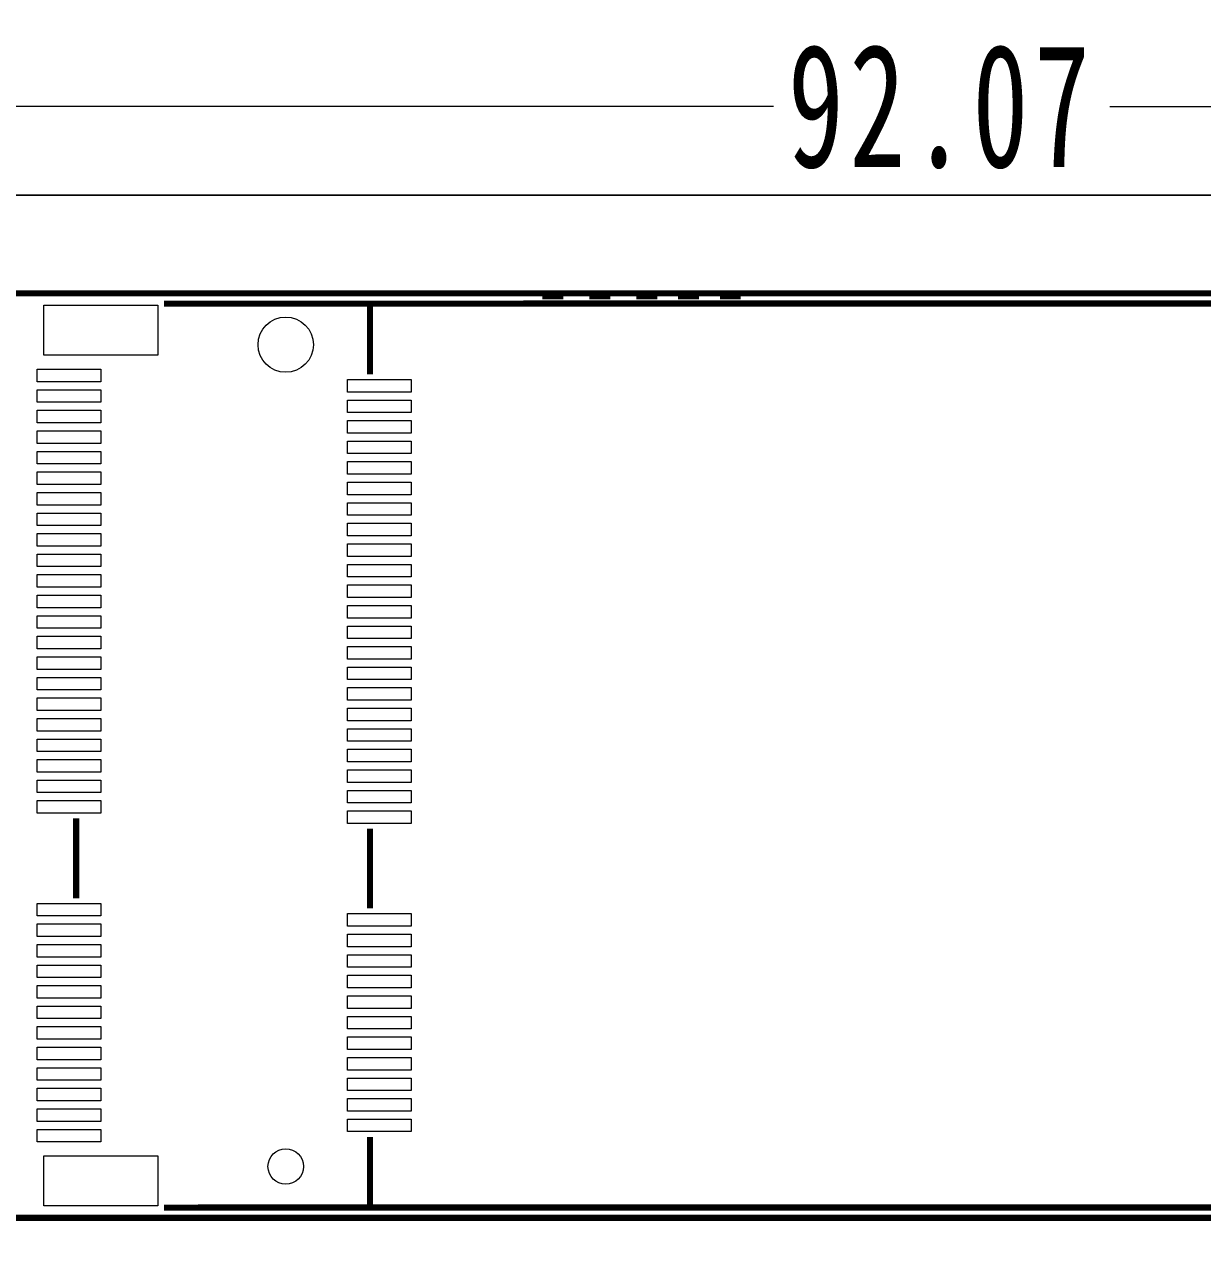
# Model space of a CAD drawing. Header units: millimetres. Extents: x -63 to 68, y -58 to 57.
# Drawn here: x -22.08 to 6.59, y 25.24 to 54.86 of the extents above; entities that cross this region are included whole.
import ezdxf

# ---------------------------------------------------------------- set-up
doc = ezdxf.new("R2010")
doc.units = ezdxf.units.MM
doc.layers.get('0').update_dxf_attribs({"lineweight": 18})
for name, color, linetype, lineweight in [('BG_OUTLINE', 1, 'Continuous', 18), ('PG_SILKSCREEN_TOP', 2, 'Continuous', 18), ('PIN_TOP', 3, 'Continuous', 18), ('尺寸线层', 3, 'Continuous', 18)]:
    doc.layers.add(name, color=color, linetype=linetype, lineweight=lineweight)
doc.styles.add('标准', font='', dxfattribs={"width": 0.667})
doc.styles.get('标准').set_extended_font_data('宋体')
doc.dimstyles.new('标准', dxfattribs={"dimtxt": 3, "dimasz": 4, "dimexe": 2, "dimexo": 0, "dimtad": 0, "dimtih": 1, "dimtoh": 1, "dimdsep": 46, "dimtxsty": '标准', "dimblk": '_CAXARROW', "dimcen": 0, "dimdle": 6, "dimazin": 2, "dimtfac": 0.707107, "dimtdec": 3, "dimtmove": 0, "dimatfit": 3, "dimfxl": 1, "dimtolj": 1, "dimarcsym": 1})

# ---------------------------------------------------------------- blocks, each defined once
blk = doc.blocks.new('*X22')
at = {"layer": '尺寸线层', "linetype": 'ByBlock'}
for points in [[(-45.8, 52.864), (-41.8, 53.364), (-41.8, 52.364)], [(46.275, 52.864), (42.275, 53.364), (42.275, 52.364)]]:
    blk.add_hatch(color=0, dxfattribs=at).paths.add_polyline_path(points, flags=0)
at = {"layer": '尺寸线层', "color": 0, "linetype": 'ByBlock'}
for p, q in [((-45.8, 46.593), (-45.8, 54.864)), ((46.275, 46.594), (46.275, 54.864)), ((-3.853, 52.864), (-45.8, 52.864)), ((4.329, 52.864), (46.275, 52.864))]:
    blk.add_line(p, q, dxfattribs=at)
at = {"layer": '尺寸线层', "color": 0, "linetype": 'ByBlock', "insert": (0.238, 52.864), "char_height": 3, "width": 12.27418, "attachment_point": 5, "line_spacing_factor": 1.15057, "style": '标准'}
blk.add_mtext('\\T1.1;92.07', dxfattribs=at)
blk = doc.blocks.new('_CAXARROW')
blk.add_hatch(color=0).paths.add_polyline_path([(0, 0), (-1, 0.125), (-1, -0.125)], flags=0)

msp = doc.modelspace()

# ---------------------------------------------------------------- linework, layer by layer
at = {"layer": 'BG_OUTLINE'}
for points in [[(48.086, -49.291), (-47.914, -49.292, -0.414214), (-49.914, -47.292), (-49.914, 48.708, -0.414214), (-47.914, 50.708), (48.085, 50.709, -0.414214), (50.085, 48.709), (50.086, -47.291, -0.414214)], [(50.086, -47.291), (50.085, 48.709, 0.414214), (48.085, 50.709), (-47.914, 50.708, 0.414214), (-49.914, 48.708), (-49.914, -47.292, 0.414214), (-47.914, -49.292), (48.086, -49.291, 0.414214)]]:
    msp.add_lwpolyline(points, format="xyb", close=True, dxfattribs=at)
at = {"layer": 'PG_SILKSCREEN_TOP'}
for points in [[(-24.285, 26.068, 0.152, 0.152, 0), (-24.285, 25.819, 0.152, 0.152, 0), (51.715, 25.819, 0.152, 0.152, 0), (51.715, 48.319, 0.152, 0.152, 0), (-24.285, 48.318, 0.152, 0.152, 0)], [(-8.97, 48.245, 0.152, 0.152, 0), (-9.478, 48.245, 0.152, 0.152, 0)], [(-8.335, 48.245, 0.152, 0.152, 0), (-7.827, 48.245, 0.152, 0.152, 0)], [(-7.192, 48.245, 0.152, 0.152, 0), (-6.684, 48.245, 0.152, 0.152, 0)], [(-5.668, 48.245, 0.152, 0.152, 0), (-6.176, 48.245, 0.152, 0.152, 0)], [(-5.16, 48.245, 0.152, 0.152, 0), (-4.652, 48.245, 0.152, 0.152, 0)], [(-18.688, 48.068, 0.15, 0.15, 0), (-13.675, 48.068, 0.15, 0.15, 0)], [(14.275, 48.069, 0.15, 0.15, 0), (-13.675, 48.068, 0.15, 0.15, 0)], [(-13.675, 48.068, 0.15, 0.15, 0), (-13.675, 46.348, 0.15, 0.15, 0)], [(-20.824, 33.598, 0.15, 0.15, 0), (-20.824, 35.539, 0.15, 0.15, 0)], [(-13.675, 35.289, 0.15, 0.15, 0), (-13.675, 33.348, 0.15, 0.15, 0)], [(-13.675, 27.789, 0.15, 0.15, 0), (-13.675, 26.069, 0.15, 0.15, 0)], [(-13.675, 26.069, 0.15, 0.15, 0), (-18.688, 26.068, 0.15, 0.15, 0)], [(-13.675, 26.069, 0.15, 0.15, 0), (14.276, 26.069, 0.15, 0.15, 0)]]:
    msp.add_lwpolyline(points, format="xyseb", dxfattribs=at)
at = {"layer": 'PIN_TOP'}
for points in [[(-18.84, 46.809), (-21.609, 46.809), (-21.609, 48.028), (-18.84, 48.028)], [(-20.225, 46.166), (-21.774, 46.166), (-21.774, 46.471), (-20.225, 46.471)], [(-12.675, 45.916), (-14.224, 45.916), (-14.224, 46.221), (-12.675, 46.221)], [(-20.225, 45.666), (-21.774, 45.666), (-21.774, 45.971), (-20.225, 45.971)], [(-12.675, 45.416), (-14.224, 45.416), (-14.224, 45.721), (-12.675, 45.721)], [(-20.225, 45.166), (-21.774, 45.166), (-21.774, 45.471), (-20.225, 45.471)], [(-12.675, 44.916), (-14.224, 44.916), (-14.224, 45.221), (-12.675, 45.221)], [(-20.225, 44.666), (-21.774, 44.666), (-21.774, 44.971), (-20.225, 44.971)], [(-20.225, 44.166), (-21.774, 44.166), (-21.774, 44.471), (-20.225, 44.471)], [(-12.675, 44.416), (-14.224, 44.416), (-14.224, 44.721), (-12.675, 44.721)], [(-12.675, 43.916), (-14.224, 43.916), (-14.224, 44.221), (-12.675, 44.221)], [(-20.225, 43.666), (-21.774, 43.666), (-21.774, 43.971), (-20.225, 43.971)], [(-12.675, 43.416), (-14.224, 43.416), (-14.224, 43.721), (-12.675, 43.721)], [(-20.225, 43.166), (-21.774, 43.166), (-21.774, 43.471), (-20.225, 43.471)], [(-20.225, 42.666), (-21.774, 42.666), (-21.774, 42.971), (-20.225, 42.971)], [(-12.675, 42.916), (-14.224, 42.916), (-14.224, 43.221), (-12.675, 43.221)], [(-12.675, 42.416), (-14.224, 42.416), (-14.224, 42.721), (-12.675, 42.721)], [(-20.225, 42.166), (-21.774, 42.166), (-21.774, 42.471), (-20.225, 42.471)], [(-12.675, 41.916), (-14.224, 41.916), (-14.224, 42.221), (-12.675, 42.221)], [(-20.225, 41.666), (-21.774, 41.666), (-21.774, 41.971), (-20.225, 41.971)], [(-12.675, 41.416), (-14.224, 41.416), (-14.224, 41.721), (-12.675, 41.721)], [(-20.225, 41.166), (-21.774, 41.166), (-21.774, 41.471), (-20.225, 41.471)], [(-12.675, 40.916), (-14.224, 40.916), (-14.224, 41.221), (-12.675, 41.221)], [(-20.225, 40.666), (-21.774, 40.666), (-21.774, 40.971), (-20.225, 40.971)], [(-12.675, 40.416), (-14.224, 40.416), (-14.224, 40.721), (-12.675, 40.721)], [(-20.225, 40.166), (-21.774, 40.166), (-21.774, 40.471), (-20.225, 40.471)], [(-12.675, 39.916), (-14.224, 39.916), (-14.224, 40.221), (-12.675, 40.221)], [(-20.225, 39.666), (-21.774, 39.666), (-21.774, 39.971), (-20.225, 39.971)], [(-12.675, 39.416), (-14.224, 39.416), (-14.224, 39.721), (-12.675, 39.721)], [(-20.225, 39.166), (-21.774, 39.166), (-21.774, 39.471), (-20.225, 39.471)], [(-12.675, 38.916), (-14.224, 38.916), (-14.224, 39.221), (-12.675, 39.221)], [(-20.225, 38.666), (-21.774, 38.666), (-21.774, 38.971), (-20.225, 38.971)], [(-12.675, 38.416), (-14.224, 38.416), (-14.224, 38.721), (-12.675, 38.721)], [(-20.225, 38.166), (-21.774, 38.166), (-21.774, 38.471), (-20.225, 38.471)], [(-12.675, 37.916), (-14.224, 37.916), (-14.224, 38.221), (-12.675, 38.221)], [(-20.225, 37.666), (-21.774, 37.666), (-21.774, 37.971), (-20.225, 37.971)], [(-12.675, 37.416), (-14.224, 37.416), (-14.224, 37.721), (-12.675, 37.721)], [(-20.225, 37.166), (-21.774, 37.166), (-21.774, 37.471), (-20.225, 37.471)], [(-12.675, 36.916), (-14.224, 36.916), (-14.224, 37.221), (-12.675, 37.221)], [(-20.225, 36.666), (-21.774, 36.666), (-21.774, 36.971), (-20.225, 36.971)], [(-20.225, 36.166), (-21.774, 36.166), (-21.774, 36.471), (-20.225, 36.471)], [(-12.675, 36.416), (-14.224, 36.416), (-14.224, 36.721), (-12.675, 36.721)], [(-12.675, 35.916), (-14.224, 35.916), (-14.224, 36.221), (-12.675, 36.221)], [(-20.225, 35.666), (-21.774, 35.666), (-21.774, 35.971), (-20.225, 35.971)], [(-12.675, 35.416), (-14.224, 35.416), (-14.224, 35.721), (-12.675, 35.721)], [(-20.225, 33.166), (-21.774, 33.166), (-21.774, 33.471), (-20.225, 33.471)], [(-12.675, 32.916), (-14.224, 32.916), (-14.224, 33.221), (-12.675, 33.221)], [(-20.225, 32.666), (-21.774, 32.666), (-21.774, 32.971), (-20.225, 32.971)], [(-12.675, 32.416), (-14.224, 32.416), (-14.224, 32.721), (-12.675, 32.721)], [(-20.225, 32.166), (-21.774, 32.166), (-21.774, 32.471), (-20.225, 32.471)], [(-12.675, 31.916), (-14.224, 31.916), (-14.224, 32.221), (-12.675, 32.221)], [(-20.225, 31.666), (-21.774, 31.666), (-21.774, 31.971), (-20.225, 31.971)], [(-12.675, 31.416), (-14.224, 31.416), (-14.224, 31.721), (-12.675, 31.721)], [(-20.225, 31.166), (-21.774, 31.166), (-21.774, 31.471), (-20.225, 31.471)], [(-12.675, 30.916), (-14.224, 30.916), (-14.224, 31.221), (-12.675, 31.221)], [(-20.225, 30.666), (-21.774, 30.666), (-21.774, 30.971), (-20.225, 30.971)], [(-12.675, 30.416), (-14.224, 30.416), (-14.224, 30.721), (-12.675, 30.721)], [(-20.225, 30.166), (-21.774, 30.166), (-21.774, 30.471), (-20.225, 30.471)], [(-12.675, 29.916), (-14.224, 29.916), (-14.224, 30.221), (-12.675, 30.221)], [(-20.225, 29.666), (-21.774, 29.666), (-21.774, 29.971), (-20.225, 29.971)], [(-12.675, 29.416), (-14.224, 29.416), (-14.224, 29.721), (-12.675, 29.721)], [(-20.225, 29.166), (-21.774, 29.166), (-21.774, 29.471), (-20.225, 29.471)], [(-12.675, 28.916), (-14.224, 28.916), (-14.224, 29.221), (-12.675, 29.221)], [(-20.225, 28.666), (-21.774, 28.666), (-21.774, 28.971), (-20.225, 28.971)], [(-20.225, 28.166), (-21.774, 28.166), (-21.774, 28.471), (-20.225, 28.471)], [(-12.675, 28.416), (-14.224, 28.416), (-14.224, 28.721), (-12.675, 28.721)], [(-12.675, 27.916), (-14.224, 27.916), (-14.224, 28.221), (-12.675, 28.221)], [(-20.225, 27.666), (-21.774, 27.666), (-21.774, 27.971), (-20.225, 27.971)], [(-18.84, 26.109), (-21.609, 26.109), (-21.609, 27.328), (-18.84, 27.328)]]:
    msp.add_lwpolyline(points, close=True, dxfattribs=at)
for centre, radius in [((-15.724, 47.068), 0.673), ((-15.724, 27.069), 0.432)]:
    msp.add_circle(centre, radius, dxfattribs=at)

# ---------------------------------------------------------------- dimensions: what is measured, and where the dimension line sits
at = {"layer": '尺寸线层', "linetype": 'ByBlock'}
dim = msp.add_linear_dim(base=(46.275441247, 52.863681999), p1=(-45.799558753, 46.593375698), p2=(46.275441247, 46.593718235), dimstyle='标准', override={"dimsah": 1, "dimtzin": 8}, dxfattribs=at)
dim.commit()
dim.dimension.update_dxf_attribs({"geometry": '*X22', "text_midpoint": (0.237941247, 52.863681999)})

doc.saveas('drawing.dxf')
